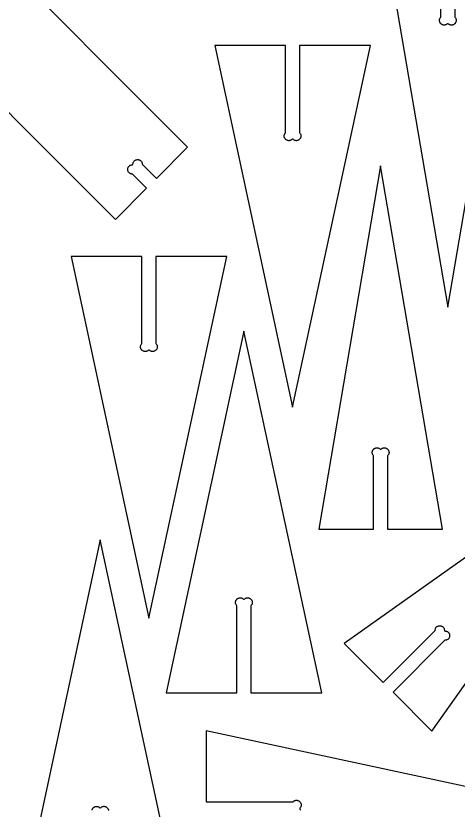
# Model space of a CAD drawing. Extents: x 105 to 1294, y 104 to 1295.
# Drawn here: x 1028.1 to 1123.5, y 223.7 to 395.1 of the extents above; entities that cross this region are included whole.
import ezdxf

# ---------------------------------------------------------------- set-up
doc = ezdxf.new("R2010")
doc.units = 0
doc.layers.add('LAYER_1', color=62, linetype='CONTINUOUS')

msp = doc.modelspace()

# ---------------------------------------------------------------- linework, layer by layer
at = {"layer": 'LAYER_1'}
for points in [[(1004.75, 396.01), (1049.55, 351.21), (1056.28, 357.94), (1053.21, 361.01), (1053.11, 361.01), (1053.01, 361.03), (1052.91, 361.05), (1052.82, 361.09), (1052.74, 361.13), (1052.65, 361.18), (1052.58, 361.24), (1052.51, 361.3), (1052.44, 361.37), (1052.38, 361.45), (1052.33, 361.53), (1052.29, 361.62), (1052.26, 361.71), (1052.23, 361.81), (1052.22, 361.9), (1052.21, 362.01), (1052.22, 362.11), (1052.23, 362.21), (1052.26, 362.3), (1052.29, 362.4), (1052.33, 362.48), (1052.38, 362.57), (1052.44, 362.64), (1052.51, 362.71), (1052.58, 362.78), (1052.65, 362.84), (1052.74, 362.89), (1052.82, 362.93), (1052.91, 362.96), (1053.01, 362.99), (1053.11, 363), (1053.21, 363.01), (1053.33, 363.13), (1053.34, 363.23), (1053.35, 363.33), (1053.38, 363.42), (1053.41, 363.52), (1053.45, 363.6), (1053.5, 363.69), (1053.56, 363.76), (1053.63, 363.83), (1053.7, 363.9), (1053.77, 363.96), (1053.86, 364.01), (1053.94, 364.05), (1054.03, 364.08), (1054.13, 364.11), (1054.23, 364.12), (1054.33, 364.13), (1054.43, 364.12), (1054.53, 364.11), (1054.63, 364.08), (1054.72, 364.05), (1054.81, 364.01), (1054.89, 363.96), (1054.97, 363.9), (1055.04, 363.83), (1055.11, 363.76), (1055.17, 363.69), (1055.22, 363.6), (1055.26, 363.52), (1055.29, 363.42), (1055.32, 363.33), (1055.33, 363.23), (1055.34, 363.13), (1058.4, 360.06), (1065.13, 366.79), (1020.33, 411.6)], [(1107.91, 410.72), (1121.27, 332.3), (1134.63, 410.72)], [(1122.77, 410.72), (1122.77, 394.87), (1122.85, 394.78), (1122.92, 394.69), (1122.98, 394.6), (1123.02, 394.5), (1123.05, 394.41), (1123.07, 394.31), (1123.08, 394.22), (1123.08, 394.12), (1123.07, 394.03), (1123.05, 393.94), (1123.02, 393.85), (1122.99, 393.76), (1122.94, 393.68), (1122.89, 393.6), (1122.84, 393.53), (1122.77, 393.46), (1122.7, 393.4), (1122.63, 393.34), (1122.55, 393.29), (1122.47, 393.24), (1122.38, 393.21), (1122.29, 393.18), (1122.2, 393.16), (1122.11, 393.15), (1122.01, 393.15), (1121.92, 393.16), (1121.82, 393.18), (1121.72, 393.21), (1121.63, 393.25), (1121.53, 393.31), (1121.44, 393.38), (1121.35, 393.46), (1121.18, 393.46), (1121.09, 393.38), (1121, 393.31), (1120.91, 393.25), (1120.81, 393.21), (1120.72, 393.18), (1120.62, 393.16), (1120.53, 393.15), (1120.43, 393.15), (1120.34, 393.16), (1120.25, 393.18), (1120.16, 393.21), (1120.07, 393.24), (1119.99, 393.29), (1119.91, 393.34), (1119.84, 393.4), (1119.77, 393.46), (1119.71, 393.53), (1119.65, 393.6), (1119.6, 393.68), (1119.55, 393.76), (1119.52, 393.85), (1119.49, 393.94), (1119.47, 394.03), (1119.46, 394.12), (1119.46, 394.22), (1119.47, 394.31), (1119.49, 394.41), (1119.52, 394.5), (1119.56, 394.6), (1119.62, 394.69), (1119.69, 394.78), (1119.77, 394.87), (1119.77, 410.72)], [(1063.07, 204.06), (1046.28, 282.09), (1029.48, 204.06)], [(1147.14, 224.07), (1069.12, 240.86), (1069.12, 225.57), (1087.91, 225.57), (1088, 225.65), (1088.09, 225.72), (1088.19, 225.77), (1088.28, 225.82), (1088.38, 225.85), (1088.47, 225.87), (1088.57, 225.88), (1088.66, 225.88), (1088.75, 225.87), (1088.85, 225.85), (1088.93, 225.82), (1089.02, 225.78), (1089.1, 225.74), (1089.18, 225.69), (1089.25, 225.63), (1089.32, 225.57), (1089.39, 225.5), (1089.44, 225.43), (1089.5, 225.35), (1089.54, 225.26), (1089.58, 225.18), (1089.6, 225.09), (1089.62, 225), (1089.63, 224.91), (1089.63, 224.81), (1089.62, 224.72), (1089.6, 224.62), (1089.57, 224.52), (1089.53, 224.43), (1089.47, 224.34), (1089.41, 224.24), (1089.32, 224.15), (1089.32, 223.98), (1089.41, 223.89), (1089.47, 223.8), (1089.53, 223.71)], [(1044.5, 223.75), (1044.53, 223.84), (1044.56, 223.93), (1044.6, 224.02), (1044.65, 224.11), (1044.71, 224.19), (1044.78, 224.26), (1044.85, 224.33), (1044.93, 224.39), (1045.02, 224.44), (1045.11, 224.48), (1045.2, 224.51), (1045.29, 224.54), (1045.39, 224.55), (1045.48, 224.56), (1045.58, 224.55), (1045.67, 224.54), (1045.77, 224.51), (1045.86, 224.48), (1045.95, 224.44), (1046.03, 224.39), (1046.11, 224.33), (1046.19, 224.26), (1046.36, 224.26), (1046.45, 224.34), (1046.54, 224.41), (1046.63, 224.47), (1046.73, 224.51), (1046.82, 224.54), (1046.92, 224.56), (1047.02, 224.57), (1047.11, 224.57), (1047.2, 224.56), (1047.29, 224.54), (1047.38, 224.51), (1047.47, 224.48), (1047.55, 224.43), (1047.63, 224.38), (1047.7, 224.33), (1047.77, 224.26), (1047.84, 224.19), (1047.89, 224.12), (1047.94, 224.04), (1047.99, 223.96), (1048.02, 223.87), (1048.05, 223.78), (1048.07, 223.69)]]:
    msp.add_lwpolyline(points, dxfattribs=at)
for points in [[(1087.69, 368.52), (1087.6, 368.44), (1087.51, 368.37), (1087.42, 368.31), (1087.32, 368.27), (1087.23, 368.24), (1087.13, 368.22), (1087.03, 368.21), (1086.94, 368.21), (1086.85, 368.22), (1086.76, 368.24), (1086.67, 368.27), (1086.58, 368.3), (1086.5, 368.35), (1086.42, 368.4), (1086.34, 368.45), (1086.28, 368.52), (1086.21, 368.59), (1086.15, 368.66), (1086.1, 368.74), (1086.06, 368.82), (1086.02, 368.91), (1085.99, 369), (1085.97, 369.09), (1085.96, 369.18), (1085.96, 369.28), (1085.97, 369.37), (1085.99, 369.47), (1086.02, 369.56), (1086.07, 369.66), (1086.12, 369.75), (1086.19, 369.84), (1086.27, 369.93), (1086.27, 388.72), (1070.98, 388.72), (1087.77, 310.69), (1104.56, 388.72), (1089.27, 388.72), (1089.27, 369.93), (1089.36, 369.84), (1089.42, 369.75), (1089.48, 369.66), (1089.52, 369.56), (1089.55, 369.47), (1089.57, 369.37), (1089.58, 369.28), (1089.58, 369.18), (1089.57, 369.09), (1089.55, 369), (1089.53, 368.91), (1089.49, 368.82), (1089.45, 368.74), (1089.4, 368.66), (1089.34, 368.59), (1089.27, 368.52), (1089.21, 368.45), (1089.13, 368.4), (1089.05, 368.35), (1088.97, 368.3), (1088.89, 368.27), (1088.8, 368.24), (1088.71, 368.22), (1088.61, 368.21), (1088.52, 368.21), (1088.42, 368.22), (1088.33, 368.24), (1088.23, 368.27), (1088.14, 368.31), (1088.04, 368.37), (1087.95, 368.44), (1087.86, 368.52)], [(1105.27, 300.21), (1105.19, 300.3), (1105.12, 300.39), (1105.06, 300.49), (1105.02, 300.58), (1104.99, 300.68), (1104.97, 300.77), (1104.96, 300.87), (1104.96, 300.96), (1104.97, 301.05), (1104.99, 301.15), (1105.02, 301.23), (1105.05, 301.32), (1105.1, 301.4), (1105.15, 301.48), (1105.21, 301.56), (1105.27, 301.62), (1105.34, 301.69), (1105.41, 301.75), (1105.49, 301.8), (1105.57, 301.84), (1105.66, 301.88), (1105.75, 301.9), (1105.84, 301.92), (1105.93, 301.93), (1106.03, 301.93), (1106.12, 301.92), (1106.22, 301.9), (1106.31, 301.87), (1106.41, 301.83), (1106.5, 301.77), (1106.59, 301.71), (1106.68, 301.62), (1106.85, 301.62), (1106.94, 301.71), (1107.03, 301.77), (1107.13, 301.83), (1107.22, 301.87), (1107.32, 301.9), (1107.41, 301.92), (1107.51, 301.93), (1107.6, 301.93), (1107.7, 301.92), (1107.79, 301.9), (1107.88, 301.88), (1107.96, 301.84), (1108.05, 301.8), (1108.12, 301.75), (1108.2, 301.69), (1108.27, 301.62), (1108.33, 301.56), (1108.39, 301.48), (1108.44, 301.4), (1108.49, 301.32), (1108.52, 301.23), (1108.55, 301.15), (1108.57, 301.05), (1108.58, 300.96), (1108.58, 300.87), (1108.57, 300.77), (1108.55, 300.68), (1108.52, 300.58), (1108.48, 300.49), (1108.42, 300.39), (1108.35, 300.3), (1108.27, 300.21), (1108.27, 284.37), (1120.13, 284.37), (1106.77, 362.79), (1093.41, 284.37), (1105.27, 284.37)], [(1058.28, 343.22), (1058.28, 324.43), (1058.36, 324.34), (1058.43, 324.25), (1058.48, 324.16), (1058.53, 324.06), (1058.56, 323.97), (1058.58, 323.87), (1058.59, 323.78), (1058.59, 323.68), (1058.58, 323.59), (1058.56, 323.5), (1058.53, 323.41), (1058.49, 323.32), (1058.45, 323.24), (1058.4, 323.16), (1058.34, 323.09), (1058.28, 323.02), (1058.21, 322.95), (1058.13, 322.9), (1058.05, 322.85), (1057.97, 322.8), (1057.89, 322.77), (1057.8, 322.74), (1057.71, 322.72), (1057.61, 322.71), (1057.52, 322.71), (1057.42, 322.72), (1057.33, 322.74), (1057.23, 322.77), (1057.13, 322.81), (1057.04, 322.87), (1056.95, 322.94), (1056.86, 323.02), (1056.69, 323.02), (1056.6, 322.94), (1056.51, 322.87), (1056.41, 322.81), (1056.32, 322.77), (1056.22, 322.74), (1056.13, 322.72), (1056.03, 322.71), (1055.94, 322.71), (1055.84, 322.72), (1055.75, 322.74), (1055.66, 322.77), (1055.58, 322.8), (1055.49, 322.85), (1055.42, 322.9), (1055.34, 322.95), (1055.27, 323.02), (1055.21, 323.09), (1055.15, 323.16), (1055.1, 323.24), (1055.06, 323.32), (1055.02, 323.41), (1054.99, 323.5), (1054.98, 323.59), (1054.96, 323.68), (1054.96, 323.78), (1054.97, 323.87), (1054.99, 323.97), (1055.03, 324.06), (1055.07, 324.16), (1055.12, 324.25), (1055.19, 324.34), (1055.27, 324.43), (1055.27, 343.22), (1039.99, 343.22), (1056.78, 265.19), (1073.57, 343.22)], [(1075.77, 249.06), (1075.77, 267.85), (1075.69, 267.94), (1075.62, 268.03), (1075.57, 268.12), (1075.53, 268.22), (1075.49, 268.31), (1075.47, 268.41), (1075.46, 268.5), (1075.46, 268.6), (1075.47, 268.69), (1075.49, 268.78), (1075.52, 268.87), (1075.56, 268.96), (1075.6, 269.04), (1075.65, 269.12), (1075.71, 269.19), (1075.77, 269.26), (1075.84, 269.33), (1075.92, 269.38), (1075.99, 269.43), (1076.08, 269.48), (1076.16, 269.51), (1076.25, 269.54), (1076.34, 269.56), (1076.44, 269.57), (1076.53, 269.57), (1076.63, 269.56), (1076.72, 269.54), (1076.82, 269.51), (1076.91, 269.47), (1077, 269.41), (1077.1, 269.34), (1077.19, 269.26), (1077.36, 269.26), (1077.45, 269.34), (1077.55, 269.41), (1077.64, 269.47), (1077.73, 269.51), (1077.83, 269.54), (1077.93, 269.56), (1078.02, 269.57), (1078.12, 269.57), (1078.21, 269.56), (1078.3, 269.54), (1078.39, 269.51), (1078.47, 269.48), (1078.56, 269.43), (1078.63, 269.38), (1078.71, 269.33), (1078.78, 269.26), (1078.84, 269.19), (1078.9, 269.12), (1078.95, 269.04), (1078.99, 268.96), (1079.03, 268.87), (1079.06, 268.78), (1079.08, 268.69), (1079.09, 268.6), (1079.09, 268.5), (1079.08, 268.41), (1079.06, 268.31), (1079.03, 268.22), (1078.98, 268.12), (1078.93, 268.03), (1078.86, 267.94), (1078.78, 267.85), (1078.78, 249.06), (1094.07, 249.06), (1077.28, 327.09), (1060.49, 249.06)], [(1120.65, 260.4), (1109.46, 249.2), (1117.84, 240.81), (1163.84, 305.72), (1098.94, 259.71), (1107.33, 251.32), (1118.53, 262.53), (1118.54, 262.65), (1118.56, 262.76), (1118.58, 262.87), (1118.62, 262.96), (1118.67, 263.05), (1118.72, 263.14), (1118.78, 263.21), (1118.85, 263.28), (1118.92, 263.34), (1119, 263.39), (1119.08, 263.43), (1119.17, 263.46), (1119.26, 263.49), (1119.35, 263.51), (1119.44, 263.52), (1119.53, 263.53), (1119.63, 263.52), (1119.72, 263.51), (1119.81, 263.49), (1119.9, 263.46), (1119.99, 263.43), (1120.07, 263.39), (1120.15, 263.34), (1120.22, 263.28), (1120.29, 263.21), (1120.35, 263.14), (1120.4, 263.05), (1120.45, 262.96), (1120.48, 262.87), (1120.51, 262.76), (1120.53, 262.65), (1120.53, 262.53), (1120.65, 262.4), (1120.78, 262.4), (1120.89, 262.38), (1121, 262.36), (1121.09, 262.32), (1121.18, 262.27), (1121.27, 262.22), (1121.34, 262.16), (1121.41, 262.09), (1121.47, 262.02), (1121.52, 261.94), (1121.56, 261.86), (1121.6, 261.77), (1121.62, 261.68), (1121.64, 261.59), (1121.65, 261.5), (1121.66, 261.4), (1121.65, 261.31), (1121.64, 261.22), (1121.62, 261.13), (1121.6, 261.04), (1121.56, 260.95), (1121.52, 260.87), (1121.47, 260.79), (1121.41, 260.72), (1121.34, 260.65), (1121.27, 260.59), (1121.18, 260.54), (1121.09, 260.49), (1121, 260.45), (1120.89, 260.43), (1120.78, 260.41)]]:
    msp.add_lwpolyline(points, close=True, dxfattribs=at)

doc.saveas('drawing.dxf')
